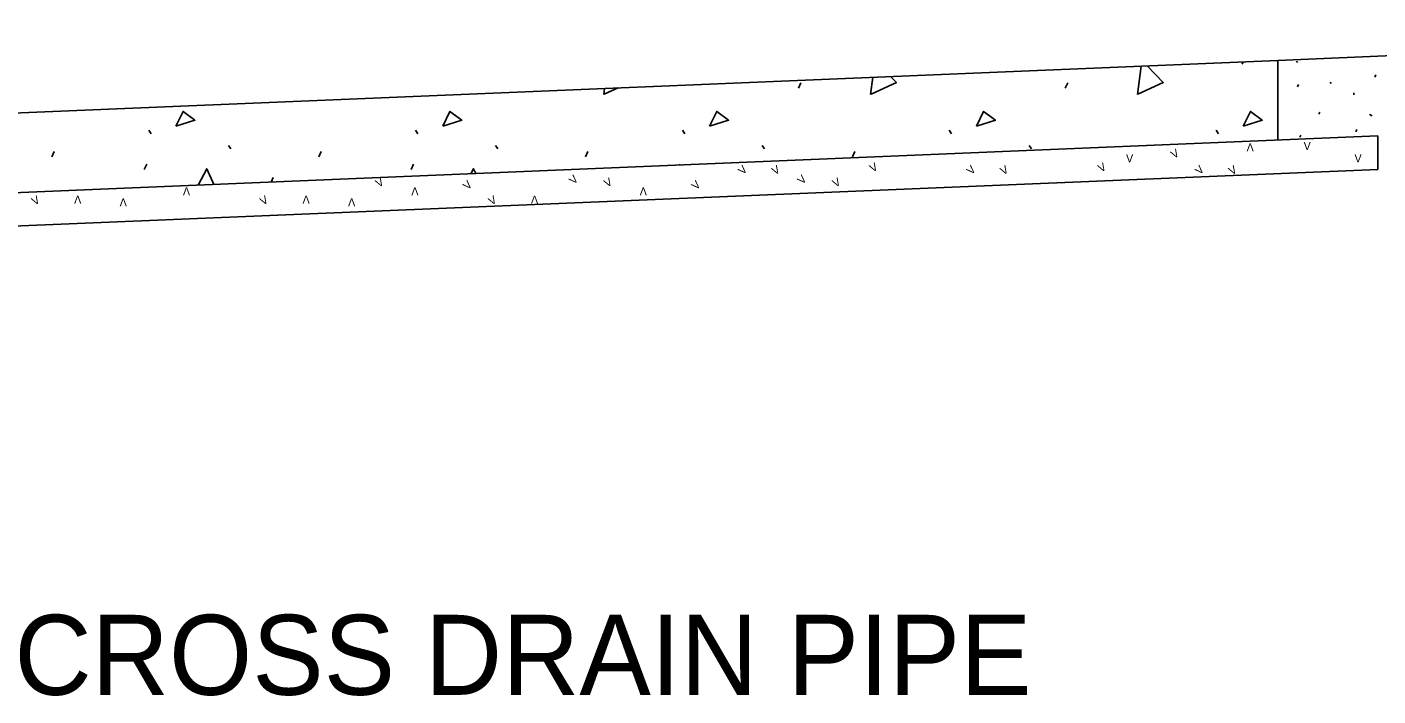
# Model space of a CAD drawing. Extents: x 997.6 to 1037, y 998.9 to 1022.7.
# Drawn here: x 1027.94 to 1031.315, y 1011.958 to 1013.63 of the extents above; entities that cross this region are included whole.
import ezdxf

# ---------------------------------------------------------------- set-up
doc = ezdxf.new("R2010")
doc.units = 0
doc.layers.add('Level 1', color=7, linetype='Continuous')

msp = doc.modelspace()

# ---------------------------------------------------------------- linework, layer by layer
at = {"layer": 'Level 1'}
for p, q in [((1031.0652, 1013.5462), (1033.0652, 1013.6296)), ((1024.8152, 1013.2858), (1031.0652, 1013.5462)), ((1030.9758, 1013.5371), (1030.9783, 1013.5427)), ((1031.0652, 1013.3469), (1031.0652, 1013.5462)), ((1031.1121, 1013.5443), (1031.1145, 1013.5408)), ((1031.3077, 1013.5046), (1031.31, 1013.5099)), ((1029.8675, 1013.4764), (1029.8734, 1013.4897)), ((1030.5342, 1013.4764), (1030.5401, 1013.4897)), ((1031.1141, 1013.4803), (1031.1164, 1013.4857)), ((1031.1962, 1013.4917), (1031.1986, 1013.4882)), ((1031.2548, 1013.4654), (1031.2554, 1013.4601)), ((1031.1679, 1013.4117), (1031.1703, 1013.4169)), ((1031.2952, 1013.4117), (1031.2976, 1013.4081)), ((1031.2976, 1013.4103), (1031.2999, 1013.4067)), ((1028.2442, 1013.3714), (1028.2502, 1013.3625)), ((1028.9109, 1013.3714), (1028.9168, 1013.3625)), ((1029.5776, 1013.3714), (1029.5835, 1013.3625)), ((1030.2442, 1013.3714), (1030.2502, 1013.3625)), ((1030.9109, 1013.3714), (1030.9168, 1013.3625)), ((1031.2603, 1013.3678), (1031.2627, 1013.3731)), ((1024.4194, 1013.07), (1031.3152, 1013.3573)), ((1028.4436, 1013.3338), (1028.4495, 1013.3248)), ((1029.1102, 1013.3338), (1029.1162, 1013.3248)), ((1029.7769, 1013.3338), (1029.7828, 1013.3248)), ((1030.4436, 1013.3338), (1030.4495, 1013.3248)), ((1031.12, 1013.3542), (1031.1223, 1013.3594)), ((1031.3152, 1013.2738), (1031.3152, 1013.3573)), ((1028.0022, 1013.3048), (1028.0081, 1013.3181)), ((1028.6688, 1013.3048), (1028.6747, 1013.3181)), ((1029.3355, 1013.3048), (1029.3414, 1013.3181)), ((1030.0022, 1013.3048), (1030.0081, 1013.3181)), ((1024.4194, 1012.9865), (1031.3152, 1013.2738)), ((1028.233, 1013.2738), (1028.239, 1013.2872)), ((1028.8997, 1013.2738), (1028.9057, 1013.2872)), ((1029.5712, 1013.2847), (1029.5723, 1013.2872)), ((1028.5499, 1013.2421), (1028.5548, 1013.2531))]:
    msp.add_line(p, q, dxfattribs=at)
for points in [[(1030.0475, 1013.4611), (1030.0535, 1013.5041)], [(1030.0977, 1013.5059), (1030.1122, 1013.491), (1030.0489, 1013.4616)], [(1030.7142, 1013.4611), (1030.724, 1013.532)], [(1030.7386, 1013.5327), (1030.7789, 1013.491), (1030.7156, 1013.4616)], [(1029.3808, 1013.4611), (1029.3829, 1013.4762)], [(1029.4167, 1013.4776), (1029.3822, 1013.4616)], [(1028.3122, 1013.3817), (1028.3299, 1013.4187), (1028.3595, 1013.3965), (1028.3122, 1013.3817)], [(1028.9788, 1013.3817), (1028.9966, 1013.4187), (1029.0262, 1013.3965), (1028.9788, 1013.3817)], [(1029.6455, 1013.3817), (1029.6633, 1013.4187), (1029.6928, 1013.3965), (1029.6455, 1013.3817)], [(1030.3122, 1013.3817), (1030.3299, 1013.4187), (1030.3595, 1013.3965), (1030.3122, 1013.3817)], [(1030.9788, 1013.3817), (1030.9966, 1013.4187), (1031.0262, 1013.3965), (1030.9788, 1013.3817)], [(1028.3675, 1013.2345), (1028.3891, 1013.2753), (1028.4066, 1013.2362)], [(1029.0492, 1013.2629), (1029.0557, 1013.2753), (1029.0611, 1013.2634)]]:
    msp.add_lwpolyline(points, dxfattribs=at)

# ---------------------------------------------------------------- texts
for rotation, p in [(180, (1031.005, 1013.3389)), (30, (1030.8052, 1013.2998)), (45, (1029.7287, 1013.2589)), (30, (1029.8082, 1013.2587)), (30, (1030.0524, 1013.2655)), (45, (1030.2994, 1013.2589)), (30, (1030.3788, 1013.2587)), (30, (1030.6231, 1013.2655)), (45, (1030.8701, 1013.2589)), (30, (1030.9495, 1013.2587)), (30, (1028.8183, 1013.2278)), (45, (1029.0413, 1013.2211)), (45, (1029.3062, 1013.2348)), (30, (1029.389, 1013.2278)), (45, (1029.612, 1013.2211)), (45, (1029.8769, 1013.2348)), (30, (1029.9597, 1013.2278)), (30, (1027.9588, 1013.1831)), (180, (1028.0757, 1013.2083)), (180, (1028.1894, 1013.2015)), (180, (1028.3474, 1013.2289)), (30, (1028.5294, 1013.1831)), (180, (1028.6463, 1013.2083)), (180, (1028.7601, 1013.2015)), (180, (1028.9181, 1013.2289)), (30, (1029.1001, 1013.1831)), (180, (1029.217, 1013.2083)), (180, (1029.4887, 1013.2289))]:
    msp.add_text('V', height=0.02, rotation=rotation, dxfattribs=at).set_placement(p)
for s, height, p in [('V', 0.02, (1031.1296, 1013.3223)), ('V', 0.02, (1030.686, 1013.2914)), ('V', 0.02, (1031.2567, 1013.2914)), ('DRAIN TO NEAREST CROSS DRAIN PIPE', 0.2, (1025.2189, 1011.9605))]:
    msp.add_text(s, height=height, dxfattribs=at).set_placement(p)

doc.saveas('drawing.dxf')
